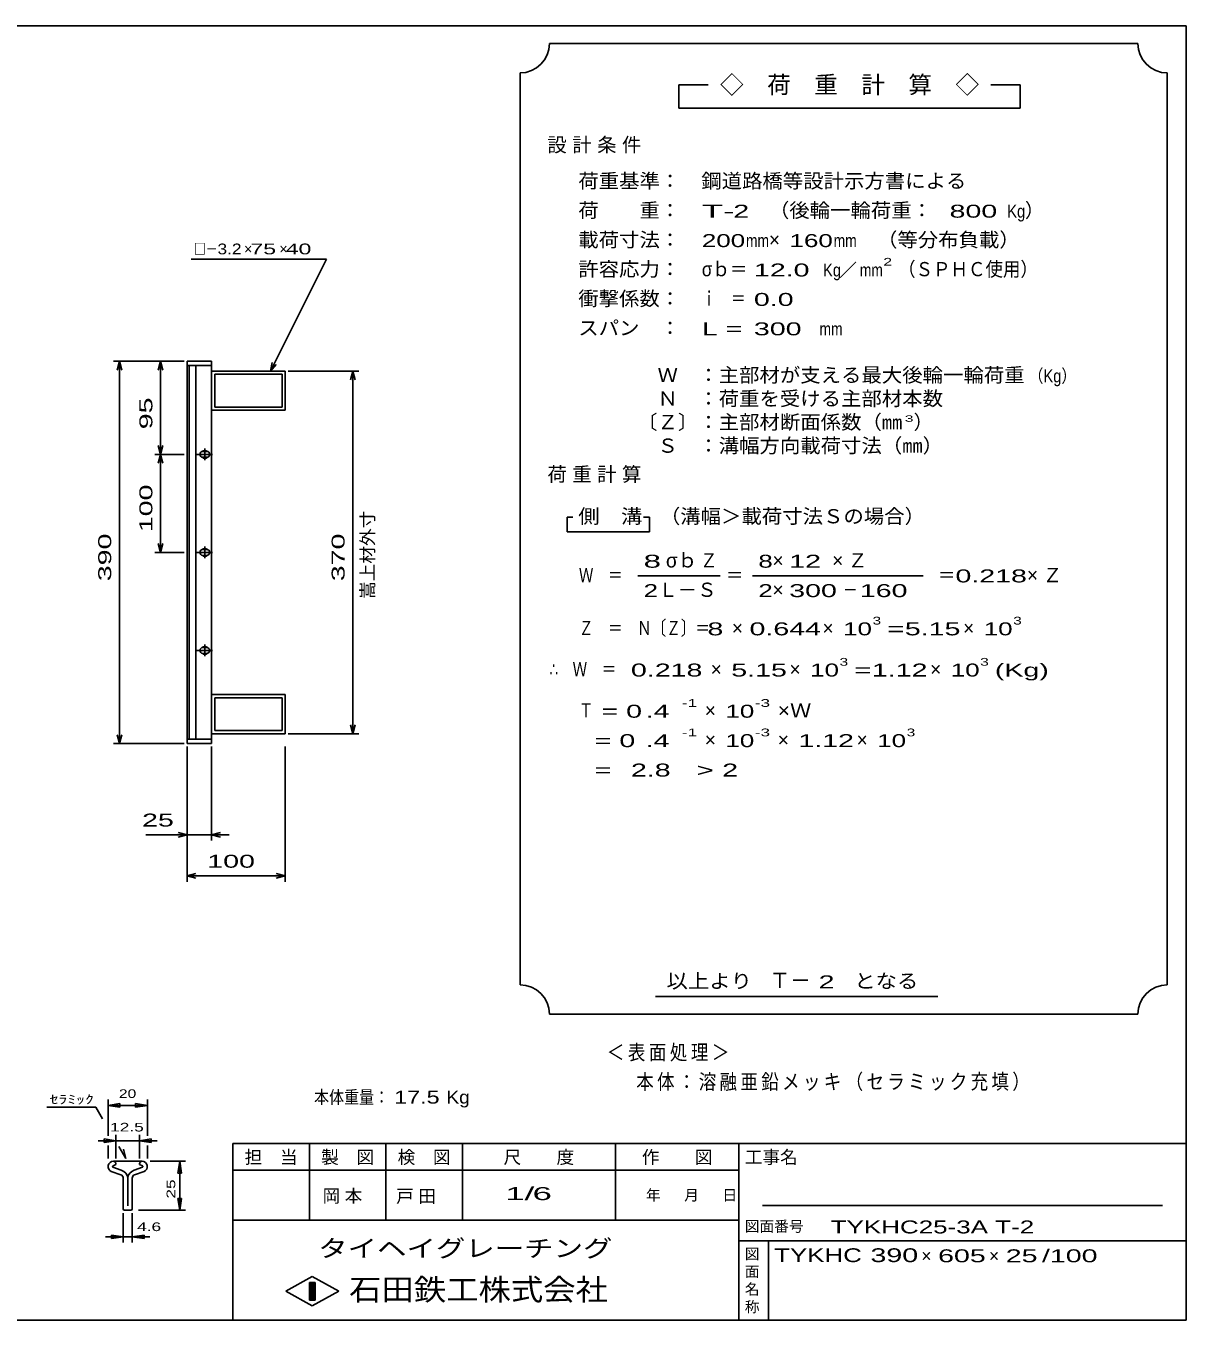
# Model space of a CAD drawing. Units: millimetres, scale not verified. Extents: x -1092 to 1034, y -771 to 635.
# Drawn here: x -149 to 1034, y -685 to 635 of the extents above; entities that cross this region are included whole.
import ezdxf
from ezdxf.enums import TextEntityAlignment as Align

# ---------------------------------------------------------------- set-up
doc = ezdxf.new("R2010")
doc.units = ezdxf.units.MM
doc.header["$LTSCALE"] = 6
for name, color, linetype, lineweight in [('0_2', 150, 'Continuous', 25), ('16', 3, 'Continuous', 25), ('22', 2, 'Continuous', 25), ('32', 4, 'Continuous', 25)]:
    doc.layers.add(name, color=color, linetype=linetype, lineweight=lineweight)
doc.styles.add('ベクトル', font='')
doc.styles.get('ベクトル').set_extended_font_data('ベクトル')

msp = doc.modelspace()

# ---------------------------------------------------------------- linework, layer by layer
at = {"layer": '0_2'}
for p, q in [((-1041.6, 635.4), (1034.4, 635.4)), ((1034.4, 635.4), (1034.4, -684.6)), ((1034.4, -504.6), (62.4, -504.6)), ((62.4, -504.6), (62.4, -684.6)), ((140.4, -504.6), (140.4, -582.6)), ((218.4, -582.6), (218.4, -504.6)), ((296.4, -504.6), (296.4, -582.6)), ((452.4, -582.6), (452.4, -504.6)), ((578.4, -504.6), (578.4, -684.6)), ((578.4, -531.6), (62.4, -531.6)), ((1010.4, -567.6), (602.4, -567.6)), ((62.4, -582.6), (578.4, -582.6)), ((578.4, -603.6), (1034.4, -603.6)), ((608.4, -684.6), (608.4, -603.6)), ((116.4, -655.2), (143.4, -640.2)), ((140.4, -646.2), (146.4, -646.2)), ((140.4, -664.2), (140.4, -646.2)), ((140.4, -646.2), (141.6, -646.2)), ((141.6, -646.2), (141.6, -664.2)), ((142.8, -664.2), (142.8, -646.2)), ((142.8, -646.2), (144, -646.2)), ((143.4, -640.2), (170.4, -655.2)), ((144, -646.2), (144, -664.2)), ((145.2, -664.2), (145.2, -646.2)), ((145.2, -646.2), (146.4, -646.2)), ((146.4, -646.2), (146.4, -664.2)), ((146.4, -646.2), (146.4, -664.2)), ((143.4, -670.2), (116.4, -655.2)), ((170.4, -655.2), (143.4, -670.2)), ((146.4, -664.2), (140.4, -664.2)), ((141.6, -664.2), (142.8, -664.2)), ((144, -664.2), (145.2, -664.2)), ((1034.4, -684.6), (-1041.6, -684.6))]:
    msp.add_line(p, q, dxfattribs=at)
at = {"layer": '16'}
for p, q in [((40.7, 293.4), (15.7, 293.4)), ((15.7, 293.4), (15.7, 288.9)), ((40.7, 288.9), (40.7, 293.4)), ((15.7, 288.9), (40.7, 288.9)), ((15.7, 288.9), (15.7, -92.1)), ((40.7, 288.9), (15.7, 288.9)), ((17.7, 288.9), (17.7, -92.1)), ((24.7, -92.1), (24.7, 288.9)), ((40.7, -92.1), (40.7, 288.9)), ((40.7, 283.4), (115.7, 283.4)), ((40.7, 243.4), (40.7, 283.4)), ((43.9, 280.2), (112.5, 280.2)), ((43.9, 246.6), (43.9, 280.2)), ((112.5, 280.2), (112.5, 246.6)), ((115.7, 283.4), (115.7, 243.4)), ((115.7, 243.4), (40.7, 243.4)), ((112.5, 246.6), (43.9, 246.6)), ((25.7, 198.4), (41.7, 198.4)), ((35.7, 201.4), (31.7, 201.4)), ((33.7, 204.4), (33.7, 192.4)), ((31.7, 195.4), (35.7, 195.4)), ((25.7, 98.4), (41.7, 98.4)), ((35.7, 101.4), (31.7, 101.4)), ((31.7, 95.4), (35.7, 95.4)), ((33.7, 104.4), (33.7, 92.4)), ((35.7, 1.4), (31.7, 1.4)), ((33.7, 4.4), (33.7, -7.6)), ((25.7, -1.6), (41.7, -1.6)), ((31.7, -4.6), (35.7, -4.6)), ((115.7, -46.6), (40.7, -46.6)), ((40.7, -46.6), (40.7, -86.6)), ((112.5, -49.8), (43.9, -49.8)), ((43.9, -49.8), (43.9, -83.4)), ((112.5, -83.4), (112.5, -49.8)), ((115.7, -86.6), (115.7, -46.6)), ((15.7, -92.1), (40.7, -92.1)), ((15.7, -96.6), (15.7, -92.1)), ((15.7, -92.1), (40.7, -92.1)), ((40.7, -86.6), (115.7, -86.6)), ((40.7, -92.1), (40.7, -96.6)), ((43.9, -83.4), (112.5, -83.4)), ((40.7, -96.6), (15.7, -96.6))]:
    msp.add_line(p, q, dxfattribs=at)
for centre, radius, start, end in [((31.7, 198.4), 3, 90, 270), ((33.7, 198.4), 4, 46.6, 133.4), ((35.7, 198.4), 3, 270, 90), ((33.7, 198.4), 4, 226.6, 313.4), ((31.7, 98.4), 3, 90, 270), ((33.7, 98.4), 4, 46.6, 133.4), ((33.7, 98.4), 4, 226.6, 313.4), ((35.7, 98.4), 3, 270, 90), ((31.7, -1.6), 3, 90, 270), ((33.7, -1.6), 4, 46.6, 133.4), ((35.7, -1.6), 3, 270, 90), ((33.7, -1.6), 4, 226.6, 313.4)]:
    msp.add_arc(centre, radius, start, end, dxfattribs=at)
at = {"layer": '22', "color": 4}
for p, q in [((985.2, 617.4), (385.2, 617.4)), ((355.2, 587.4), (355.2, -342.6)), ((1015.2, -342.6), (1015.2, 587.4)), ((547.2, 575.4), (517.2, 575.4)), ((517.2, 575.4), (517.2, 551.4)), ((865.2, 575.4), (835.2, 575.4)), ((865.2, 551.4), (865.2, 575.4)), ((517.2, 551.4), (865.2, 551.4)), ((157.7, 397.4), (19.7, 397.4)), ((100.7, 283.4), (157.7, 397.4)), ((12.7, 293.4), (-59.3, 293.4)), ((-53.3, 293.4), (-55.7, 284.4)), ((-50.9, 284.4), (-53.3, 293.4)), ((-53.3, 293.4), (-53.3, -96.6)), ((12.7, 293.4), (-17.3, 293.4)), ((-11.3, 293.4), (-13.7, 284.4)), ((-8.9, 284.4), (-11.3, 293.4)), ((-11.3, 293.4), (-11.3, 198.4)), ((100.7, 283.4), (102.5, 292.16)), ((100.7, 283.4), (106.7, 290)), ((118.7, 283.4), (190.7, 283.4)), ((184.7, 283.4), (182.3, 274.4)), ((187.1, 274.4), (184.7, 283.4)), ((184.7, 283.4), (184.7, -86.6)), ((-17.3, 198.4), (12.7, 198.4)), ((-11.3, 198.4), (-13.7, 207.4)), ((-11.3, 198.4), (-13.7, 189.4)), ((-8.9, 207.4), (-11.3, 198.4)), ((-8.9, 189.4), (-11.3, 198.4)), ((-11.3, 198.4), (-11.3, 98.4)), ((409.2, 134.4), (403.2, 134.4)), ((403.2, 134.4), (403.2, 119.4)), ((487.2, 134.4), (481.2, 134.4)), ((487.2, 119.4), (487.2, 134.4)), ((403.2, 119.4), (487.2, 119.4)), ((-11.3, 98.4), (-13.7, 107.4)), ((-8.9, 107.4), (-11.3, 98.4)), ((-17.3, 98.4), (12.7, 98.4)), ((475.2, 74.4), (559.2, 74.4)), ((592.2, 74.4), (766.2, 74.4)), ((184.7, -86.6), (182.3, -77.6)), ((187.1, -77.6), (184.7, -86.6)), ((-53.3, -96.6), (-55.7, -87.6)), ((-50.9, -87.6), (-53.3, -96.6)), ((190.7, -86.6), (118.7, -86.6)), ((-59.3, -96.6), (12.7, -96.6)), ((15.7, -99.6), (15.7, -195.6)), ((15.7, -237.6), (15.7, -99.6)), ((40.7, -195.6), (40.7, -99.6)), ((115.7, -237.6), (115.7, -99.6)), ((15.7, -189.6), (-26.3, -189.6)), ((15.7, -189.6), (6.7, -187.2)), ((6.7, -192), (15.7, -189.6)), ((15.7, -189.6), (40.7, -189.6)), ((40.7, -189.6), (49.7, -187.2)), ((49.7, -192), (40.7, -189.6)), ((40.7, -189.6), (58.7, -189.6)), ((15.7, -231.6), (24.7, -229.2)), ((24.7, -234), (15.7, -231.6)), ((15.7, -231.6), (115.7, -231.6)), ((115.7, -231.6), (106.7, -229.2)), ((106.7, -234), (115.7, -231.6)), ((493.2, -354.6), (781.2, -354.6)), ((385.2, -372.6), (985.2, -372.6))]:
    msp.add_line(p, q, dxfattribs=at)
for centre, start, end in [((355.2, 617.4), 270, 0), ((1015.2, 617.4), 180, 270), ((355.2, -372.6), 0, 90), ((1015.2, -372.6), 90, 180)]:
    msp.add_arc(centre, 30, start, end, dxfattribs=at)
at = {"layer": '32'}
for p, q in [((-64.8, -496.8), (-64.8, -459.6)), ((-24.8, -496.8), (-24.8, -459.6)), ((-127.4, -467.4), (-77.4, -467.4)), ((-70.4, -479.4), (-77.4, -467.4)), ((-64.8, -465.6), (-52.8, -463.8)), ((-52.8, -467.4), (-64.8, -465.6)), ((-64.8, -465.6), (-24.8, -465.6)), ((-52.8, -467.4), (-52.8, -463.8)), ((-24.8, -465.6), (-36.8, -463.8)), ((-36.8, -467.4), (-36.8, -463.8)), ((-36.8, -467.4), (-24.8, -465.6)), ((-56.8, -501.6), (-68.8, -499.8)), ((-68.8, -499.8), (-68.8, -503.4)), ((-56.8, -519.6), (-56.8, -495.6)), ((-32.8, -495.6), (-32.8, -519.6)), ((-32.8, -501.6), (-20.8, -499.8)), ((-20.8, -499.8), (-20.8, -503.4)), ((-56.8, -501.6), (-74.8, -501.6)), ((-68.8, -503.4), (-56.8, -501.6)), ((-64.8, -519.6), (-64.8, -506.4)), ((-56.8, -501.6), (-32.8, -501.6)), ((-46.8, -519.6), (-53.8, -507.6)), ((-46.8, -519.6), (-49, -510.2)), ((-20.8, -503.4), (-32.8, -501.6)), ((-32.8, -501.6), (-14.8, -501.6)), ((-24.8, -519.6), (-24.8, -506.4)), ((-59.72, -527.225), (-56.84, -525.825)), ((-58.62, -522.6), (-30.52, -522.6)), ((-56.84, -525.825), (-56.84, -525.365)), ((-32.801, -525.365), (-32.801, -525.825)), ((-32.801, -525.825), (-29.921, -527.225)), ((-21.8, -522.6), (14.2, -522.6)), ((6.4, -534.6), (8.2, -522.6)), ((10, -534.6), (8.2, -522.6)), ((8.2, -572.6), (8.2, -522.6)), ((-61.558, -532.959), (-51.818, -536.379)), ((-51.398, -531.656), (-60.038, -528.616)), ((-49.421, -539.783), (-49.421, -571.223)), ((-44.8, -568.02), (-44.8, -539.88)), ((-40.221, -571.223), (-40.221, -539.783)), ((-29.603, -528.616), (-38.243, -531.656)), ((-37.824, -536.379), (-28.084, -532.959)), ((6.4, -534.6), (10, -534.6)), ((8.2, -572.6), (6.4, -560.6)), ((6.4, -560.6), (10, -560.6)), ((10, -560.6), (8.2, -572.6)), ((-49.4, -605.6), (-49.4, -575.6)), ((-48.021, -572.623), (-41.621, -572.623)), ((-40.2, -605.6), (-40.2, -575.6)), ((-33.8, -572.6), (14.2, -572.6)), ((-67.4, -599.6), (-49.4, -599.6)), ((-49.4, -599.6), (-61.4, -597.8)), ((-61.4, -601.4), (-61.4, -597.8)), ((-61.4, -601.4), (-49.4, -599.6)), ((-49.4, -599.6), (-40.2, -599.6)), ((-40.2, -599.6), (-28.2, -597.8)), ((-28.2, -601.4), (-40.2, -599.6)), ((-40.2, -599.6), (-22.2, -599.6)), ((-28.2, -601.4), (-28.2, -597.8))]:
    msp.add_line(p, q, dxfattribs=at)
for centre, radius, start, end in [((-59.42, -528), 5.4, 90.98, 246.68), ((-59.389, -528.033), 0.88, 111.91, 222.33), ((-59.737, -525.492), 2.9, 2.5, 85.55), ((-29.904, -525.492), 2.9, 94.45, 177.5), ((-30.221, -528), 5.4, 293.32, 89.02002), ((-30.252, -528.033), 0.88, 317.67, 68.08999), ((-53.018, -539.779), 3.6, 0, 70.58), ((-53.98, -540.487), 9.2, 3.78, 73.7), ((-35.661, -540.487), 9.2, 106.3, 176.22), ((-36.624, -539.779), 3.6, 109.42, 180), ((-48.021, -571.223), 1.4, 180, 270), ((-41.621, -571.223), 1.4, 270, 0)]:
    msp.add_arc(centre, radius, start, end, dxfattribs=at)

# ---------------------------------------------------------------- texts
at = {"layer": '0_2', "style": 'ベクトル'}
for s, height, p in [('担\u3000当', 13.2, (74.4, -518.4)), ('製\u3000図', 13.2, (152.4, -518.4)), ('検\u3000図', 13.2, (230.4, -518.4)), ('尺\u3000\u3000度', 13.2, (338.4, -518.4)), ('作\u3000\u3000図', 13.2, (479.4, -518.4)), ('工事名', 13.2, (584.4, -518.4)), ('年', 11, (483.6, -557.1)), ('月', 11, (522.6, -557.1)), ('日', 11, (561.6, -557.1)), ('図面番号', 11, (584.4, -588.9)), ('図', 11, (584.4, -617.1)), ('面', 11, (584.4, -635.1)), ('名', 11, (584.4, -653.1)), ('称', 11, (584.4, -671.1))]:
    msp.add_text(s, height=height, dxfattribs=at).set_placement(p, align=Align.MIDDLE_LEFT)
at = {"layer": '0_2', "color": 222, "style": 'ベクトル'}
for s, height, width, p in [('タイヘイグレーチング', 17.6, 1.25, (149.4, -611.4)), ('石田鉄工株式会社', 21.99, 1.1, (180.9, -653.4))]:
    msp.add_text(s, height=height, dxfattribs=dict(at, width=width)).set_placement(p, align=Align.MIDDLE_LEFT)
at = {"layer": '22', "style": 'ベクトル'}
for s, height, p in [('◇\u3000荷\u3000重\u3000計\u3000算\u3000◇', 17.6, (559.2, 575.4)), ('）', 14.52, (870, 447.3)), ('×', 11, (73.7, 407.9)), ('×', 11, (109.7, 407.9)), ('×', 14.52, (609, 417.3)), ('／', 13.2, (680.7, 386.4)), ('）', 14.52, (756.6, 231.3)), ('σｂ', 14.52, (504, 90.3)), ('×', 14.52, (612.6, 90.3)), ('Ｌ－Ｓ', 14.52, (496.2, 60.3)), ('×', 14.52, (612.6, 60.3)), ('×', 14.52, (571.2, 21.3)), ('×', 14.52, (663.6, 21.3)), ('×', 14.52, (807, 21.3)), ('×', 14.52, (549.6, -20.7)), ('×', 14.52, (630, -20.7)), ('×', 14.52, (773.4, -20.7)), ('×', 14.52, (543.6, -62.7)), ('×', 14.52, (543.6, -92.7)), ('×', 14.52, (618, -92.7)), ('×', 14.52, (698.4, -92.7)), ('Ｔ－', 15.4, (609.6, -338.1)), ('×', 13.2, (764.4, -619)), ('×', 13.2, (833.4, -619))]:
    msp.add_text(s, height=height, dxfattribs=at).set_placement(p, align=Align.MIDDLE_LEFT)
for s, height, width, p in [('荷重基準：\u3000', 14.52, 1.05, (414.6, 477.3)), ('鋼道路橋等設計示方書による', 14.52, 1.05, (540, 477.3)), ('荷\u3000\u3000重：\u3000', 14.52, 1.05, (414.6, 447.3)), ('T-', 13.2, 2, (540.6, 446.4)), (' 2 ', 13.2, 1.65, (564.6, 446.4)), ('（後輪一輪荷重：', 14.52, 1.05, (609, 447.3)), ('  800', 13.2, 1.65, (777, 446.4)), ('Kg', 13.2, 0.85, (852, 446.4)), ('載荷寸法：\u3000', 14.52, 1.05, (414.6, 417.3)), ('200', 13.2, 1.5, (540.6, 416.4)), ('160', 13.2, 1.5, (630, 416.4)), ('\u3000（等分布負載）', 14.52, 1.05, (698.4, 417.3)), ('□－', 11, 0.8, (22.7, 407.9)), ('3.2', 11, 1.2, (46.7, 407.9)), (' 75 ', 11, 1.6, (73.7, 407.9)), (' 40 ', 11, 1.6, (109.7, 407.9)), ('mm', 13.2, 0.8, (585.6, 416.4)), ('mm', 13.2, 0.8, (675, 416.4)), ('許容応力：\u3000', 14.52, 1.05, (414.6, 387.3)), ('2', 7.918, 1.5, (725.7, 394.8)), ('（ＳＰＨＣ使用）', 14.52, 0.9, (740.7, 387.3)), ('σｂ＝', 14.52, 0.9, (540.6, 387.3)), (' 12.0', 13.2, 1.65, (585.6, 386.4)), ('Kg', 13.2, 0.85, (664.2, 386.4)), ('mm', 13.2, 0.8, (701.7, 386.4)), ('衝撃係数：\u3000', 14.52, 1.05, (414.6, 357.3)), ('ｉ\u3000＝', 14.52, 0.75, (540.6, 357.3)), (' 0.0', 13.2, 1.65, (585.6, 356.4)), ('スパン\u3000：\u3000', 14.52, 1.05, (414.6, 327.3)), ('L =', 13.2, 1.65, (540.6, 326.4)), (' 300 ', 13.2, 1.65, (585.6, 326.4)), ('mm', 13.2, 0.8, (660.6, 326.4)), ('\u3000Ｗ\u3000：主部材が支える最大後輪一輪荷重', 14.52, 1.05, (474.6, 279.3)), ('（Kg）', 13.2, 0.85, (873.6, 278.4)), ('\u3000Ｎ\u3000：荷重を受ける主部材本数', 14.52, 1.05, (474.6, 255.3)), ('〔Ｚ〕：主部材断面係数（㎜', 14.52, 1.05, (474.6, 231.3)), ('3', 6.598, 1.8, (747.6, 234.9)), ('\u3000Ｓ\u3000：溝幅方向載荷寸法（㎜）', 14.52, 1.05, (474.6, 207.3)), ('側\u3000溝', 14.52, 1.1, (414.6, 135.3)), ('\u3000（溝幅＞載荷寸法Ｓの場合）', 14.52, 1.05, (477, 135.3)), ('8', 13.2, 1.8, (481.2, 89.4)), ('Ｚ', 14.52, 0.9, (538.8, 90.3)), ('8', 13.2, 1.5, (598.2, 89.4)), (' 12 ', 13.2, 1.65, (621.6, 89.4)), ('Ｗ\u3000＝', 14.52, 0.75, (415.2, 75.3)), ('0.218', 13.2, 1.65, (799.2, 74.4)), ('2', 13.2, 1.5, (481.2, 59.4)), ('＝', 14.52, 0.9, (565.2, 75.3)), ('2', 13.2, 1.5, (598.2, 59.4)), (' 300 ', 13.2, 1.65, (621.6, 59.4)), (' 160 ', 13.2, 1.65, (693.6, 59.4)), ('＝', 14.52, 0.9, (781.2, 75.3)), ('－', 14.52, 0.75, (684.6, 60.3)), ('Ｚ\u3000＝\u3000Ｎ〔Ｚ〕＝', 14.52, 0.75, (415.2, 21.3)), (' 8 ', 13.2, 1.65, (538.2, 20.4)), ('0.644', 13.2, 1.65, (589.2, 20.4)), ('10', 13.2, 1.5, (684.6, 20.4)), ('3', 7.918, 1.5, (714.6, 28.8)), ('5.15', 13.2, 1.65, (747.6, 20.4)), ('10', 13.2, 1.5, (828, 20.4)), ('3', 7.918, 1.5, (858, 28.8)), ('=', 13.2, 1.7, (729.6, 20.4)), ('3', 7.918, 1.5, (681, -13.2)), ('3', 7.918, 1.5, (824.4, -13.2)), ('∴\u3000Ｗ\u3000＝', 14.52, 0.75, (385.2, -20.7)), (' 0.218', 13.2, 1.65, (460.2, -21.6)), ('5.15', 13.2, 1.65, (570.6, -21.6)), ('10', 13.2, 1.5, (651, -21.6)), ('=', 13.2, 1.7, (696, -21.6)), ('1.12', 13.2, 1.65, (714, -21.6)), ('10', 13.2, 1.5, (794.4, -21.6)), ('(Kg)', 13.2, 1.65, (839.4, -21.6)), ('-1', 7.918, 1.65, (520.2, -55.2)), ('-3', 7.918, 1.65, (594.6, -55.2)), ('Ｔ', 14.52, 0.75, (415.2, -62.7)), (' = 0', 13.2, 1.65, (430.2, -63.6)), (' .4 ', 13.2, 1.65, (475.2, -63.6)), ('10', 13.2, 1.5, (564.6, -63.6)), ('×Ｗ', 14.52, 1.1, (618, -62.7)), ('  = 0', 13.2, 1.65, (415.2, -93.6)), (' .4 ', 13.2, 1.65, (475.2, -93.6)), ('-1', 7.918, 1.65, (520.2, -85.2)), ('10', 13.2, 1.5, (564.6, -93.6)), ('-3', 7.918, 1.65, (594.6, -85.2)), ('1.12', 13.2, 1.65, (639, -93.6)), ('10', 13.2, 1.5, (719.4, -93.6)), ('3', 7.918, 1.5, (749.4, -85.2)), (' 2.8', 13.2, 1.65, (460.2, -123.6)), (' 2 ', 13.2, 1.65, (553.2, -123.6)), ('  =', 13.2, 1.65, (415.2, -123.6)), ('>', 13.2, 1.7, (535.2, -123.6)), (' 25 ', 13.2, 1.65, (-38.3, -174.6)), (' 100 ', 13.2, 1.65, (28.2, -216.6)), ('以上より\u3000', 14.52, 1.1, (504.6, -338.7)), (' 2 ', 13.2, 1.65, (651.6, -339.6)), ('となる', 14.52, 1.1, (696, -338.7)), ('本体重量：', 13.2, 0.85, (145.2, -457.2)), (' 17.5', 13.2, 1.35, (220.2, -457.2)), ('Kg', 13.2, 1.1, (280.2, -457.2)), ('1/', 13.2, 2, (340.2, -555.6)), (' 6 ', 13.2, 2, (358.2, -555.6)), ('TYKHC25-3A T-2', 13.2, 1.5, (672, -589.6)), ('TYKHC', 14.08, 1.4, (614.4, -618.4)), (' 390 ', 14.08, 1.55, (704.4, -618.4)), (' 605 ', 13.2, 1.65, (773.4, -619)), (' 25 ', 13.2, 1.65, (842.4, -619)), ('/', 13.2, 1.65, (887.4, -619)), (' 100 ', 13.2, 1.65, (887.4, -619))]:
    msp.add_text(s, height=height, dxfattribs=dict(at, width=width)).set_placement(p, align=Align.MIDDLE_LEFT)
at = {"layer": '22', "style": 'ベクトル', "width": 1.65}
for s, p in [(' 95 ', (-26.3, 215.9)), (' 100 ', (-26.3, 110.9)), (' 390 ', (-68.3, 60.9)), (' 370 ', (169.7, 60.9))]:
    msp.add_text(s, height=13.2, rotation=90, dxfattribs=at).set_placement(p, align=Align.MIDDLE_LEFT)
at = {"layer": '22', "style": 'ベクトル'}
msp.add_text('嵩上材外寸', height=13.2, rotation=90, dxfattribs=at).set_placement((199.7, 50.9), align=Align.MIDDLE_LEFT)
at = {"layer": '22', "attachment_point": 4, "style": 'ベクトル'}
for s, insert, char_height in [('\\T1.28;設計条件', (383.1, 513.3), 14.52), ('\\T1.28;荷重計算', (383.1, 177.3), 14.52), ('\\T1.42;×Ｚ', (673.5, 90.3), 14.52), ('\\T1.42;×Ｚ', (872.1, 75.3), 14.52), ('\\T1.2;\\W0.85;＜表面処理＞', (443.7, -412.3), 15.4), ('\\T1.19;\\W0.85;本体：溶融亜鉛メッキ', (473.7, -442.3), 15.4), ('\\T1.19;\\W0.85;（セラミック充填）', (687.2, -442.3), 15.4), ('\\T1.25;岡本\u3000', (153.9, -558.6), 13.2), ('\\T1.25;戸田\u3000', (228.9, -558.9), 13.2)]:
    msp.add_mtext(s, dxfattribs=dict(at, insert=insert, char_height=char_height))
at = {"layer": '32', "color": 2, "style": 'ベクトル'}
for s, width, p in [('ｾﾗﾐｯｸ', 1.5, (-124.4, -459.6)), ('20', 1.35, (-53.8, -453.6)), ('12.5', 1.5, (-62.8, -487.8)), (' 4.6 ', 1.5, (-40.2, -589.4))]:
    msp.add_text(s, height=8.798, dxfattribs=dict(at, width=width)).set_placement(p, align=Align.MIDDLE_LEFT)
at = {"layer": '32', "color": 2, "style": 'ベクトル', "width": 1.5}
msp.add_text(' 25 ', height=8.798, rotation=90, dxfattribs=at).set_placement((-0.8, -565.6), align=Align.MIDDLE_LEFT)

doc.saveas('drawing.dxf')
